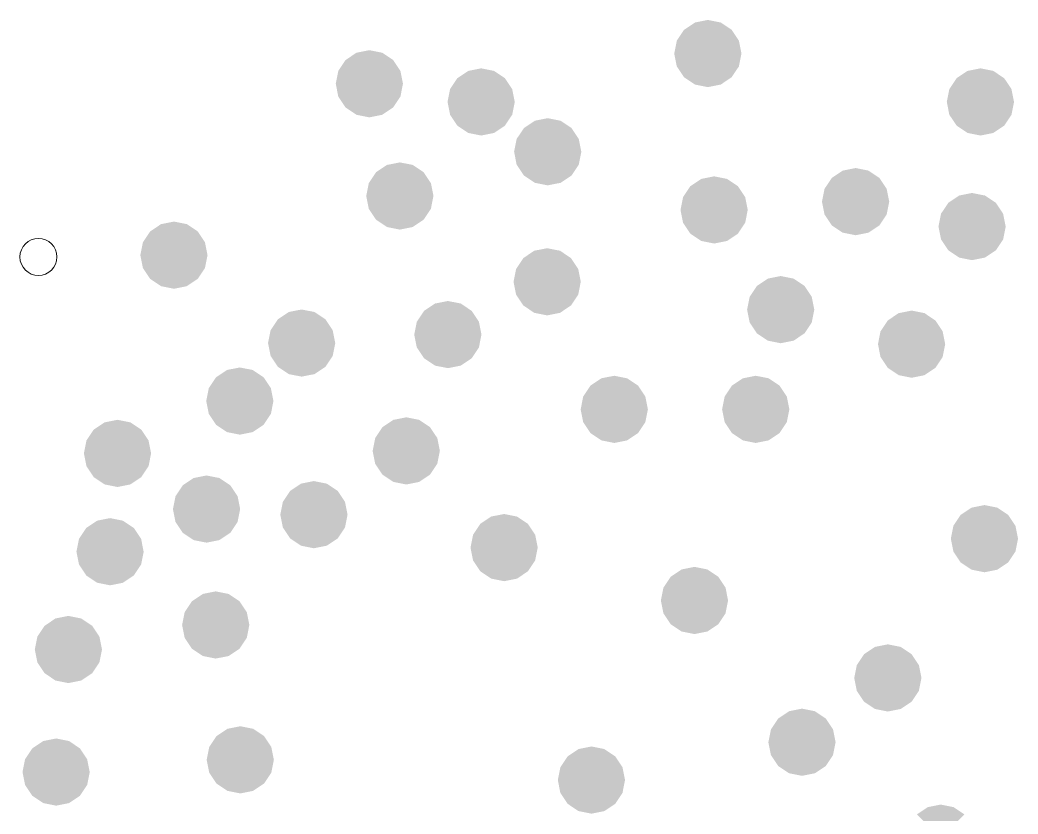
# Model space of a CAD drawing. Header units: millimetres. Extents: x 87938 to 265635, y 330093 to 434310.
# Drawn here: x 234869 to 235716, y 385120 to 385794 of the extents above; entities that cross this region are included whole.
import ezdxf

# ---------------------------------------------------------------- set-up
doc = ezdxf.new("R2010")
doc.units = ezdxf.units.MM

# ---------------------------------------------------------------- blocks, each defined once
blk = doc.blocks.new('A$C3F56660F')
at = {"lineweight": 0}
for start, end in [(0, 180), (180, 0)]:
    blk.add_arc((2507.53, 4069.66), 15.68, start, end, dxfattribs=at)
for points in [[(3075.36, 4242.31), (3075.36, 4270.82), (3055.2, 4262.47), (3064.45, 4268.65)], [(3075.36, 4242.31), (3095.52, 4262.47), (3075.36, 4270.82), (3086.27, 4268.65)], [(3075.36, 4242.31), (3055.2, 4262.47), (3046.85, 4242.31), (3049.02, 4253.22)], [(3075.36, 4242.31), (3103.87, 4242.31), (3095.52, 4262.47), (3101.7, 4253.22)], [(2788.24, 4216.68), (2788.24, 4245.19), (2768.08, 4236.84), (2777.33, 4243.02)], [(2788.24, 4216.68), (2808.4, 4236.84), (2788.24, 4245.19), (2799.15, 4243.02)], [(3075.36, 4242.31), (3046.85, 4242.31), (3055.2, 4222.15), (3049.02, 4231.4)], [(3075.36, 4242.31), (3055.2, 4222.15), (3075.36, 4213.8), (3064.45, 4215.97)], [(3075.36, 4242.31), (3075.36, 4213.8), (3095.52, 4222.15), (3086.27, 4215.97)], [(3075.36, 4242.31), (3095.52, 4222.15), (3103.87, 4242.31), (3101.7, 4231.4)], [(2788.24, 4216.68), (2768.08, 4236.84), (2759.73, 4216.68), (2761.9, 4227.59)], [(2788.24, 4216.68), (2816.75, 4216.68), (2808.4, 4236.84), (2814.58, 4227.59)], [(2883.06, 4201.25), (2883.06, 4229.76), (2862.9, 4221.41), (2872.15, 4227.59)], [(2883.06, 4201.25), (2903.22, 4221.41), (2883.06, 4229.76), (2893.97, 4227.59)], [(3306.56, 4201.25), (3306.56, 4229.76), (3286.4, 4221.41), (3295.65, 4227.59)], [(3306.56, 4201.25), (3326.72, 4221.41), (3306.56, 4229.76), (3317.47, 4227.59)], [(2788.24, 4216.68), (2759.73, 4216.68), (2768.08, 4196.52), (2761.9, 4205.77)], [(2788.24, 4216.68), (2768.08, 4196.52), (2788.24, 4188.17), (2777.33, 4190.34)], [(2788.24, 4216.68), (2788.24, 4188.17), (2808.4, 4196.52), (2799.15, 4190.34)], [(2788.24, 4216.68), (2808.4, 4196.52), (2816.75, 4216.68), (2814.58, 4205.77)], [(2883.06, 4201.25), (2862.9, 4221.41), (2854.55, 4201.25), (2856.72, 4212.16)], [(2883.06, 4201.25), (2911.57, 4201.25), (2903.22, 4221.41), (2909.4, 4212.16)], [(3306.56, 4201.25), (3286.4, 4221.41), (3278.05, 4201.25), (3280.22, 4212.16)], [(3306.56, 4201.25), (3335.07, 4201.25), (3326.72, 4221.41), (3332.9, 4212.16)], [(2883.06, 4201.25), (2854.55, 4201.25), (2862.9, 4181.09), (2856.72, 4190.34)], [(2883.06, 4201.25), (2862.9, 4181.09), (2883.06, 4172.74), (2872.15, 4174.91)], [(2883.06, 4201.25), (2883.06, 4172.74), (2903.22, 4181.09), (2893.97, 4174.91)], [(2883.06, 4201.25), (2903.22, 4181.09), (2911.57, 4201.25), (2909.4, 4190.34)], [(3306.56, 4201.25), (3278.05, 4201.25), (3286.4, 4181.09), (3280.22, 4190.34)], [(3306.56, 4201.25), (3286.4, 4181.09), (3306.56, 4172.74), (3295.65, 4174.91)], [(3306.56, 4201.25), (3306.56, 4172.74), (3326.72, 4181.09), (3317.47, 4174.91)], [(3306.56, 4201.25), (3326.72, 4181.09), (3335.07, 4201.25), (3332.9, 4190.34)], [(2939.53, 4158.94), (2939.53, 4187.45), (2919.36, 4179.1), (2928.61, 4185.28)], [(2939.53, 4158.94), (2959.69, 4179.1), (2939.53, 4187.45), (2950.44, 4185.28)], [(2939.53, 4158.94), (2919.36, 4179.1), (2911.01, 4158.94), (2913.18, 4169.85)], [(2939.53, 4158.94), (2968.04, 4158.94), (2959.69, 4179.1), (2965.87, 4169.85)], [(2939.53, 4158.94), (2911.01, 4158.94), (2919.36, 4138.78), (2913.18, 4148.03)], [(2939.53, 4158.94), (2919.36, 4138.78), (2939.53, 4130.43), (2928.61, 4132.6)], [(2939.53, 4158.94), (2939.53, 4130.43), (2959.69, 4138.78), (2950.44, 4132.6)], [(2939.53, 4158.94), (2959.69, 4138.78), (2968.04, 4158.94), (2965.87, 4148.03)], [(2814.1, 4121.44), (2814.1, 4149.95), (2793.94, 4141.6), (2803.19, 4147.78)], [(2814.1, 4121.44), (2834.26, 4141.6), (2814.1, 4149.95), (2825.01, 4147.78)], [(2814.1, 4121.44), (2793.94, 4141.6), (2785.59, 4121.44), (2787.76, 4132.35)], [(2814.1, 4121.44), (2842.61, 4121.44), (2834.26, 4141.6), (2840.44, 4132.35)], [(3200.69, 4116.63), (3200.69, 4145.14), (3180.52, 4136.79), (3189.77, 4142.97)], [(3200.69, 4116.63), (3220.85, 4136.79), (3200.69, 4145.14), (3211.6, 4142.97)], [(3080.69, 4109.58), (3080.69, 4138.09), (3060.53, 4129.74), (3069.78, 4135.92)], [(3080.69, 4109.58), (3100.85, 4129.74), (3080.69, 4138.09), (3091.6, 4135.92)], [(3200.69, 4116.63), (3180.52, 4136.79), (3172.17, 4116.63), (3174.34, 4127.54)], [(3200.69, 4116.63), (3229.2, 4116.63), (3220.85, 4136.79), (3227.03, 4127.54)], [(3080.69, 4109.58), (3060.53, 4129.74), (3052.18, 4109.58), (3054.35, 4120.49)], [(3080.69, 4109.58), (3109.2, 4109.58), (3100.85, 4129.74), (3107.03, 4120.49)], [(3299.5, 4095.48), (3299.5, 4123.99), (3279.34, 4115.64), (3288.59, 4121.82)], [(3299.5, 4095.48), (3319.66, 4115.64), (3299.5, 4123.99), (3310.41, 4121.82)], [(2814.1, 4121.44), (2785.59, 4121.44), (2793.94, 4101.28), (2787.76, 4110.53)], [(2814.1, 4121.44), (2793.94, 4101.28), (2814.1, 4092.92), (2803.19, 4095.09)], [(2814.1, 4121.44), (2814.1, 4092.92), (2834.26, 4101.28), (2825.01, 4095.09)], [(2814.1, 4121.44), (2834.26, 4101.28), (2842.61, 4121.44), (2840.44, 4110.53)], [(3200.69, 4116.63), (3172.17, 4116.63), (3180.52, 4096.47), (3174.34, 4105.72)], [(3200.69, 4116.63), (3180.52, 4096.47), (3200.69, 4088.12), (3189.77, 4090.29)], [(3200.69, 4116.63), (3200.69, 4088.12), (3220.85, 4096.47), (3211.6, 4090.29)], [(3200.69, 4116.63), (3220.85, 4096.47), (3229.2, 4116.63), (3227.03, 4105.72)], [(3299.5, 4095.48), (3279.34, 4115.64), (3270.99, 4095.48), (3273.16, 4106.39)], [(3299.5, 4095.48), (3328.01, 4095.48), (3319.66, 4115.64), (3325.84, 4106.39)], [(3080.69, 4109.58), (3052.18, 4109.58), (3060.53, 4089.42), (3054.35, 4098.67)], [(3080.69, 4109.58), (3060.53, 4089.42), (3080.69, 4081.07), (3069.78, 4083.24)], [(3080.69, 4109.58), (3080.69, 4081.07), (3100.85, 4089.42), (3091.6, 4083.24)], [(3080.69, 4109.58), (3100.85, 4089.42), (3109.2, 4109.58), (3107.03, 4098.67)], [(2622.46, 4071.21), (2622.46, 4099.72), (2602.3, 4091.37), (2611.55, 4097.55)], [(2622.46, 4071.21), (2642.62, 4091.37), (2622.46, 4099.72), (2633.37, 4097.55)], [(2622.46, 4071.21), (2602.3, 4091.37), (2593.95, 4071.21), (2596.12, 4082.12)], [(2622.46, 4071.21), (2650.97, 4071.21), (2642.62, 4091.37), (2648.8, 4082.12)], [(3299.5, 4095.48), (3270.99, 4095.48), (3279.34, 4075.32), (3273.16, 4084.56)], [(3299.5, 4095.48), (3279.34, 4075.32), (3299.5, 4066.96), (3288.59, 4069.13)], [(3299.5, 4095.48), (3299.5, 4066.96), (3319.66, 4075.32), (3310.41, 4069.13)], [(3299.5, 4095.48), (3319.66, 4075.32), (3328.01, 4095.48), (3325.84, 4084.56)], [(2939.06, 4048.62), (2939.06, 4077.13), (2918.9, 4068.78), (2928.15, 4074.96)], [(2939.06, 4048.62), (2959.22, 4068.78), (2939.06, 4077.13), (2949.97, 4074.96)], [(2622.46, 4071.21), (2593.95, 4071.21), (2602.3, 4051.05), (2596.12, 4060.3)], [(2622.46, 4071.21), (2602.3, 4051.05), (2622.46, 4042.7), (2611.55, 4044.87)], [(2622.46, 4071.21), (2622.46, 4042.7), (2642.62, 4051.05), (2633.37, 4044.87)], [(2622.46, 4071.21), (2642.62, 4051.05), (2650.97, 4071.21), (2648.8, 4060.3)], [(2939.06, 4048.62), (2918.9, 4068.78), (2910.55, 4048.62), (2912.72, 4059.53)], [(2939.06, 4048.62), (2967.57, 4048.62), (2959.22, 4068.78), (2965.4, 4059.53)], [(2939.06, 4048.62), (2910.55, 4048.62), (2918.9, 4028.45), (2912.72, 4037.7)], [(2939.06, 4048.62), (2918.9, 4028.45), (2939.06, 4020.1), (2928.15, 4022.27)], [(2939.06, 4048.62), (2939.06, 4020.1), (2959.22, 4028.45), (2949.97, 4022.27)], [(2939.06, 4048.62), (2959.22, 4028.45), (2967.57, 4048.62), (2965.4, 4037.7)], [(3137.16, 4024.96), (3137.16, 4053.47), (3117, 4045.12), (3126.25, 4051.3)], [(3137.16, 4024.96), (3157.32, 4045.12), (3137.16, 4053.47), (3148.07, 4051.3)], [(3137.16, 4024.96), (3117, 4045.12), (3108.65, 4024.96), (3110.82, 4035.87)], [(3137.16, 4024.96), (3165.67, 4024.96), (3157.32, 4045.12), (3163.5, 4035.87)], [(2854.82, 4003.81), (2854.82, 4032.32), (2834.66, 4023.97), (2843.91, 4030.15)], [(2854.82, 4003.81), (2874.99, 4023.97), (2854.82, 4032.32), (2865.74, 4030.15)], [(2730.8, 3996.6), (2730.8, 4025.11), (2710.64, 4016.76), (2719.89, 4022.94)], [(2730.8, 3996.6), (2750.96, 4016.76), (2730.8, 4025.11), (2741.71, 4022.94)], [(2854.82, 4003.81), (2834.66, 4023.97), (2826.31, 4003.81), (2828.48, 4014.72)], [(2854.82, 4003.81), (2883.34, 4003.81), (2874.99, 4023.97), (2881.17, 4014.72)], [(3137.16, 4024.96), (3108.65, 4024.96), (3117, 4004.8), (3110.82, 4014.05)], [(3137.16, 4024.96), (3117, 4004.8), (3137.16, 3996.45), (3126.25, 3998.62)], [(3137.16, 4024.96), (3137.16, 3996.45), (3157.32, 4004.8), (3148.07, 3998.62)], [(3137.16, 4024.96), (3157.32, 4004.8), (3165.67, 4024.96), (3163.5, 4014.05)], [(3248.18, 3995.67), (3248.18, 4024.18), (3228.02, 4015.83), (3237.27, 4022.01)], [(3248.18, 3995.67), (3268.34, 4015.83), (3248.18, 4024.18), (3259.09, 4022.01)], [(2730.8, 3996.6), (2710.64, 4016.76), (2702.28, 3996.6), (2704.46, 4007.51)], [(2730.8, 3996.6), (2759.31, 3996.6), (2750.96, 4016.76), (2757.14, 4007.51)], [(3248.18, 3995.67), (3228.02, 4015.83), (3219.67, 3995.67), (3221.84, 4006.58)], [(3248.18, 3995.67), (3276.69, 3995.67), (3268.34, 4015.83), (3274.52, 4006.58)], [(2730.8, 3996.6), (2702.28, 3996.6), (2710.64, 3976.44), (2704.46, 3985.69)], [(2730.8, 3996.6), (2710.64, 3976.44), (2730.8, 3968.09), (2719.89, 3970.26)], [(2730.8, 3996.6), (2730.8, 3968.09), (2750.96, 3976.44), (2741.71, 3970.26)], [(2730.8, 3996.6), (2750.96, 3976.44), (2759.31, 3996.6), (2757.14, 3985.69)], [(2854.82, 4003.81), (2826.31, 4003.81), (2834.66, 3983.65), (2828.48, 3992.9)], [(2854.82, 4003.81), (2834.66, 3983.65), (2854.82, 3975.3), (2843.91, 3977.47)], [(2854.82, 4003.81), (2854.82, 3975.3), (2874.99, 3983.65), (2865.74, 3977.47)], [(2854.82, 4003.81), (2874.99, 3983.65), (2883.34, 4003.81), (2881.17, 3992.9)], [(3248.18, 3995.67), (3219.67, 3995.67), (3228.02, 3975.51), (3221.84, 3984.76)], [(3248.18, 3995.67), (3228.02, 3975.51), (3248.18, 3967.16), (3237.27, 3969.33)], [(3248.18, 3995.67), (3248.18, 3967.16), (3268.34, 3975.51), (3259.09, 3969.33)], [(3248.18, 3995.67), (3268.34, 3975.51), (3276.69, 3995.67), (3274.52, 3984.76)], [(2678.36, 3947.4), (2678.36, 3975.91), (2658.2, 3967.56), (2667.45, 3973.74)], [(2678.36, 3947.4), (2698.53, 3967.56), (2678.36, 3975.91), (2689.28, 3973.74)], [(2678.36, 3947.4), (2658.2, 3967.56), (2649.85, 3947.4), (2652.02, 3958.31)], [(2678.36, 3947.4), (2706.88, 3947.4), (2698.53, 3967.56), (2704.71, 3958.31)], [(2995.99, 3940.34), (2995.99, 3968.86), (2975.83, 3960.51), (2985.08, 3966.69)], [(2995.99, 3940.34), (3016.15, 3960.51), (2995.99, 3968.86), (3006.9, 3966.69)], [(3115.98, 3940.34), (3115.98, 3968.86), (3095.82, 3960.51), (3105.07, 3966.69)], [(3115.98, 3940.34), (3136.15, 3960.51), (3115.98, 3968.86), (3126.9, 3966.69)], [(2995.99, 3940.34), (2975.83, 3960.51), (2967.48, 3940.34), (2969.65, 3951.26)], [(2995.99, 3940.34), (3024.5, 3940.34), (3016.15, 3960.51), (3022.33, 3951.26)], [(3115.98, 3940.34), (3095.82, 3960.51), (3087.47, 3940.34), (3089.64, 3951.26)], [(3115.98, 3940.34), (3144.5, 3940.34), (3136.15, 3960.51), (3142.33, 3951.26)], [(2678.36, 3947.4), (2649.85, 3947.4), (2658.2, 3927.24), (2652.02, 3936.49)], [(2678.36, 3947.4), (2658.2, 3927.24), (2678.36, 3918.88), (2667.45, 3921.05)], [(2678.36, 3947.4), (2678.36, 3918.88), (2698.53, 3927.24), (2689.28, 3921.05)], [(2678.36, 3947.4), (2698.53, 3927.24), (2706.88, 3947.4), (2704.71, 3936.49)], [(2995.99, 3940.34), (2967.48, 3940.34), (2975.83, 3920.18), (2969.65, 3929.43)], [(2995.99, 3940.34), (2975.83, 3920.18), (2995.99, 3911.83), (2985.08, 3914)], [(2995.99, 3940.34), (2995.99, 3911.83), (3016.15, 3920.18), (3006.9, 3914)], [(2995.99, 3940.34), (3016.15, 3920.18), (3024.5, 3940.34), (3022.33, 3929.43)], [(3115.98, 3940.34), (3087.47, 3940.34), (3095.82, 3920.18), (3089.64, 3929.43)], [(3115.98, 3940.34), (3095.82, 3920.18), (3115.98, 3911.83), (3105.07, 3914)], [(3115.98, 3940.34), (3115.98, 3911.83), (3136.15, 3920.18), (3126.9, 3914)], [(3115.98, 3940.34), (3136.15, 3920.18), (3144.5, 3940.34), (3142.33, 3929.43)], [(2574.6, 3902.98), (2574.6, 3931.49), (2554.44, 3923.14), (2563.69, 3929.32)], [(2574.6, 3902.98), (2594.76, 3923.14), (2574.6, 3931.49), (2585.51, 3929.32)], [(2819.53, 3905.09), (2819.53, 3933.6), (2799.37, 3925.25), (2808.62, 3931.43)], [(2819.53, 3905.09), (2839.69, 3925.25), (2819.53, 3933.6), (2830.44, 3931.43)], [(2574.6, 3902.98), (2554.44, 3923.14), (2546.09, 3902.98), (2548.26, 3913.89)], [(2574.6, 3902.98), (2603.11, 3902.98), (2594.76, 3923.14), (2600.94, 3913.89)], [(2819.53, 3905.09), (2799.37, 3925.25), (2791.02, 3905.09), (2793.19, 3916)], [(2819.53, 3905.09), (2848.04, 3905.09), (2839.69, 3925.25), (2845.87, 3916)], [(2574.6, 3902.98), (2546.09, 3902.98), (2554.44, 3882.81), (2548.26, 3892.06)], [(2574.6, 3902.98), (2554.44, 3882.81), (2574.6, 3874.46), (2563.69, 3876.63)], [(2574.6, 3902.98), (2574.6, 3874.46), (2594.76, 3882.81), (2585.51, 3876.63)], [(2574.6, 3902.98), (2594.76, 3882.81), (2603.11, 3902.98), (2600.94, 3892.06)], [(2819.53, 3905.09), (2791.02, 3905.09), (2799.37, 3884.93), (2793.19, 3894.18)], [(2819.53, 3905.09), (2799.37, 3884.93), (2819.53, 3876.58), (2808.62, 3878.75)], [(2819.53, 3905.09), (2819.53, 3876.58), (2839.69, 3884.93), (2830.44, 3878.75)], [(2819.53, 3905.09), (2839.69, 3884.93), (2848.04, 3905.09), (2845.87, 3894.18)], [(2650.13, 3855.73), (2650.13, 3884.24), (2629.97, 3875.89), (2639.22, 3882.07)], [(2650.13, 3855.73), (2670.29, 3875.89), (2650.13, 3884.24), (2661.04, 3882.07)], [(2741.21, 3850.96), (2741.21, 3879.47), (2721.05, 3871.12), (2730.3, 3877.3)], [(2741.21, 3850.96), (2761.37, 3871.12), (2741.21, 3879.47), (2752.12, 3877.3)], [(2650.13, 3855.73), (2629.97, 3875.89), (2621.62, 3855.73), (2623.79, 3866.64)], [(2650.13, 3855.73), (2678.64, 3855.73), (2670.29, 3875.89), (2676.47, 3866.64)], [(2741.21, 3850.96), (2721.05, 3871.12), (2712.7, 3850.96), (2714.87, 3861.87)], [(2741.21, 3850.96), (2769.72, 3850.96), (2761.37, 3871.12), (2767.55, 3861.87)], [(2650.13, 3855.73), (2621.62, 3855.73), (2629.97, 3835.57), (2623.79, 3844.82)], [(2650.13, 3855.73), (2629.97, 3835.57), (2650.13, 3827.22), (2639.22, 3829.39)], [(2650.13, 3855.73), (2650.13, 3827.22), (2670.29, 3835.57), (2661.04, 3829.39)], [(2650.13, 3855.73), (2670.29, 3835.57), (2678.64, 3855.73), (2676.47, 3844.82)], [(3309.97, 3830.6), (3309.97, 3859.11), (3289.81, 3850.76), (3299.06, 3856.94)], [(3309.97, 3830.6), (3330.13, 3850.76), (3309.97, 3859.11), (3320.88, 3856.94)], [(2568.28, 3819.52), (2568.28, 3848.03), (2548.12, 3839.68), (2557.37, 3845.86)], [(2568.28, 3819.52), (2588.44, 3839.68), (2568.28, 3848.03), (2579.19, 3845.86)], [(2741.21, 3850.96), (2712.7, 3850.96), (2721.05, 3830.8), (2714.87, 3840.05)], [(2741.21, 3850.96), (2721.05, 3830.8), (2741.21, 3822.45), (2730.3, 3824.62)], [(2741.21, 3850.96), (2741.21, 3822.45), (2761.37, 3830.8), (2752.12, 3824.62)], [(2741.21, 3850.96), (2761.37, 3830.8), (2769.72, 3850.96), (2767.55, 3840.05)], [(2902.55, 3823.02), (2902.55, 3851.54), (2882.38, 3843.19), (2891.63, 3849.37)], [(2902.55, 3823.02), (2922.71, 3843.19), (2902.55, 3851.54), (2913.46, 3849.37)], [(3309.97, 3830.6), (3289.81, 3850.76), (3281.46, 3830.6), (3283.63, 3841.51)], [(3309.97, 3830.6), (3338.48, 3830.6), (3330.13, 3850.76), (3336.31, 3841.51)], [(2568.28, 3819.52), (2548.12, 3839.68), (2539.77, 3819.52), (2541.94, 3830.43)], [(2568.28, 3819.52), (2596.79, 3819.52), (2588.44, 3839.68), (2594.62, 3830.43)], [(2902.55, 3823.02), (2882.38, 3843.19), (2874.03, 3823.02), (2876.2, 3833.94)], [(2902.55, 3823.02), (2931.06, 3823.02), (2922.71, 3843.19), (2928.89, 3833.94)], [(3309.97, 3830.6), (3281.46, 3830.6), (3289.81, 3810.44), (3283.63, 3819.69)], [(3309.97, 3830.6), (3289.81, 3810.44), (3309.97, 3802.09), (3299.06, 3804.26)], [(3309.97, 3830.6), (3309.97, 3802.09), (3330.13, 3810.44), (3320.88, 3804.26)], [(3309.97, 3830.6), (3330.13, 3810.44), (3338.48, 3830.6), (3336.31, 3819.69)], [(2568.28, 3819.52), (2539.77, 3819.52), (2548.12, 3799.35), (2541.94, 3808.6)], [(2568.28, 3819.52), (2548.12, 3799.35), (2568.28, 3791), (2557.37, 3793.17)], [(2568.28, 3819.52), (2568.28, 3791), (2588.44, 3799.35), (2579.19, 3793.17)], [(2568.28, 3819.52), (2588.44, 3799.35), (2596.79, 3819.52), (2594.62, 3808.6)], [(2902.55, 3823.02), (2874.03, 3823.02), (2882.38, 3802.86), (2876.2, 3812.11)], [(2902.55, 3823.02), (2882.38, 3802.86), (2902.55, 3794.51), (2891.63, 3796.68)], [(2902.55, 3823.02), (2902.55, 3794.51), (2922.71, 3802.86), (2913.46, 3796.68)], [(2902.55, 3823.02), (2922.71, 3802.86), (2931.06, 3823.02), (2928.89, 3812.11)], [(3064.02, 3778.14), (3064.02, 3806.65), (3043.86, 3798.3), (3053.11, 3804.48)], [(3064.02, 3778.14), (3084.18, 3798.3), (3064.02, 3806.65), (3074.93, 3804.48)], [(3064.02, 3778.14), (3043.86, 3798.3), (3035.51, 3778.14), (3037.68, 3789.05)], [(3064.02, 3778.14), (3092.53, 3778.14), (3084.18, 3798.3), (3090.36, 3789.05)], [(2657.9, 3757.33), (2657.9, 3785.85), (2637.74, 3777.5), (2646.99, 3783.68)], [(2657.9, 3757.33), (2678.07, 3777.5), (2657.9, 3785.85), (2668.82, 3783.68)], [(2657.9, 3757.33), (2637.74, 3777.5), (2629.39, 3757.33), (2631.56, 3768.25)], [(2657.9, 3757.33), (2686.42, 3757.33), (2678.07, 3777.5), (2684.25, 3768.25)], [(3064.02, 3778.14), (3035.51, 3778.14), (3043.86, 3757.98), (3037.68, 3767.23)], [(3064.02, 3778.14), (3043.86, 3757.98), (3064.02, 3749.63), (3053.11, 3751.8)], [(3064.02, 3778.14), (3064.02, 3749.63), (3084.18, 3757.98), (3074.93, 3751.8)], [(3064.02, 3778.14), (3084.18, 3757.98), (3092.53, 3778.14), (3090.36, 3767.23)], [(2532.95, 3736.53), (2532.95, 3765.04), (2512.79, 3756.69), (2522.04, 3762.87)], [(2532.95, 3736.53), (2553.11, 3756.69), (2532.95, 3765.04), (2543.86, 3762.87)], [(2532.95, 3736.53), (2512.79, 3756.69), (2504.43, 3736.53), (2506.6, 3747.44)], [(2532.95, 3736.53), (2561.46, 3736.53), (2553.11, 3756.69), (2559.29, 3747.44)], [(2657.9, 3757.33), (2629.39, 3757.33), (2637.74, 3737.17), (2631.56, 3746.42)], [(2657.9, 3757.33), (2637.74, 3737.17), (2657.9, 3728.82), (2646.99, 3730.99)], [(2657.9, 3757.33), (2657.9, 3728.82), (2678.07, 3737.17), (2668.82, 3730.99)], [(2657.9, 3757.33), (2678.07, 3737.17), (2686.42, 3757.33), (2684.25, 3746.42)], [(2532.95, 3736.53), (2504.43, 3736.53), (2512.79, 3716.37), (2506.6, 3725.62)], [(2532.95, 3736.53), (2512.79, 3716.37), (2532.95, 3708.02), (2522.04, 3710.19)], [(2532.95, 3736.53), (2532.95, 3708.02), (2553.11, 3716.37), (2543.86, 3710.19)], [(2532.95, 3736.53), (2553.11, 3716.37), (2561.46, 3736.53), (2559.29, 3725.62)], [(3228.04, 3712.38), (3228.04, 3740.89), (3207.88, 3732.54), (3217.13, 3738.72)], [(3228.04, 3712.38), (3248.2, 3732.54), (3228.04, 3740.89), (3238.95, 3738.72)], [(3228.04, 3712.38), (3207.88, 3732.54), (3199.53, 3712.38), (3201.7, 3723.29)], [(3228.04, 3712.38), (3256.56, 3712.38), (3248.2, 3732.54), (3254.39, 3723.29)], [(3228.04, 3712.38), (3199.53, 3712.38), (3207.88, 3692.22), (3201.7, 3701.47)], [(3228.04, 3712.38), (3207.88, 3692.22), (3228.04, 3683.87), (3217.13, 3686.04)], [(3228.04, 3712.38), (3228.04, 3683.87), (3248.2, 3692.22), (3238.95, 3686.04)], [(3228.04, 3712.38), (3248.2, 3692.22), (3256.56, 3712.38), (3254.39, 3701.47)], [(3155.22, 3657.82), (3155.22, 3686.33), (3135.06, 3677.98), (3144.31, 3684.16)], [(3155.22, 3657.82), (3175.38, 3677.98), (3155.22, 3686.33), (3166.13, 3684.16)], [(3155.22, 3657.82), (3135.06, 3677.98), (3126.71, 3657.82), (3128.88, 3668.73)], [(3155.22, 3657.82), (3183.73, 3657.82), (3175.38, 3677.98), (3181.56, 3668.73)], [(2678.73, 3642.9), (2678.73, 3671.41), (2658.57, 3663.06), (2667.82, 3669.24)], [(2678.73, 3642.9), (2698.89, 3663.06), (2678.73, 3671.41), (2689.64, 3669.24)], [(2522.53, 3632.5), (2522.53, 3661.01), (2502.37, 3652.66), (2511.62, 3658.84)], [(2522.53, 3632.5), (2542.69, 3652.66), (2522.53, 3661.01), (2533.44, 3658.84)], [(2678.73, 3642.9), (2658.57, 3663.06), (2650.22, 3642.9), (2652.39, 3653.81)], [(2678.73, 3642.9), (2707.24, 3642.9), (2698.89, 3663.06), (2705.07, 3653.81)], [(3155.22, 3657.82), (3126.71, 3657.82), (3135.06, 3637.66), (3128.88, 3646.91)], [(3155.22, 3657.82), (3135.06, 3637.66), (3155.22, 3629.31), (3144.31, 3631.48)], [(3155.22, 3657.82), (3155.22, 3629.31), (3175.38, 3637.66), (3166.13, 3631.48)], [(3155.22, 3657.82), (3175.38, 3637.66), (3183.73, 3657.82), (3181.56, 3646.91)], [(2522.53, 3632.5), (2502.37, 3652.66), (2494.02, 3632.5), (2496.19, 3643.41)], [(2522.53, 3632.5), (2551.05, 3632.5), (2542.69, 3652.66), (2548.87, 3643.41)], [(2976.61, 3625.71), (2976.61, 3654.23), (2956.45, 3645.87), (2965.7, 3652.06)], [(2976.61, 3625.71), (2996.77, 3645.87), (2976.61, 3654.23), (2987.52, 3652.06)], [(2678.73, 3642.9), (2650.22, 3642.9), (2658.57, 3622.74), (2652.39, 3631.99)], [(2678.73, 3642.9), (2658.57, 3622.74), (2678.73, 3614.39), (2667.82, 3616.56)], [(2678.73, 3642.9), (2678.73, 3614.39), (2698.89, 3622.74), (2689.64, 3616.56)], [(2678.73, 3642.9), (2698.89, 3622.74), (2707.24, 3642.9), (2705.07, 3631.99)], [(2976.61, 3625.71), (2956.45, 3645.87), (2948.1, 3625.71), (2950.27, 3636.62)], [(2976.61, 3625.71), (3005.12, 3625.71), (2996.77, 3645.87), (3002.95, 3636.62)], [(2522.53, 3632.5), (2494.02, 3632.5), (2502.37, 3612.34), (2496.19, 3621.59)], [(2522.53, 3632.5), (2502.37, 3612.34), (2522.53, 3603.99), (2511.62, 3606.16)], [(2522.53, 3632.5), (2522.53, 3603.99), (2542.69, 3612.34), (2533.44, 3606.16)], [(2522.53, 3632.5), (2542.69, 3612.34), (2551.05, 3632.5), (2548.87, 3621.59)], [(2976.61, 3625.71), (2948.1, 3625.71), (2956.45, 3605.55), (2950.27, 3614.8)], [(2976.61, 3625.71), (2956.45, 3605.55), (2976.61, 3597.2), (2965.7, 3599.37)], [(2976.61, 3625.71), (2976.61, 3597.2), (2996.77, 3605.55), (2987.52, 3599.37)], [(2976.61, 3625.71), (2996.77, 3605.55), (3005.12, 3625.71), (3002.95, 3614.8)], [(3272.87, 3576.39), (3272.87, 3604.9), (3252.71, 3596.55), (3261.96, 3602.73)], [(3272.87, 3576.39), (3293.03, 3596.55), (3272.87, 3604.9), (3283.78, 3602.73)]]:
    blk.add_trace(points, dxfattribs=at)
blk = doc.blocks.new('A$C3E9370D8')
blk.add_blockref('A$C3F56660F', (0, 0))

msp = doc.modelspace()

# ---------------------------------------------------------------- block references
msp.add_blockref('A$C3E9370D8', (232377.22, 381523.37))

doc.saveas('drawing.dxf')
